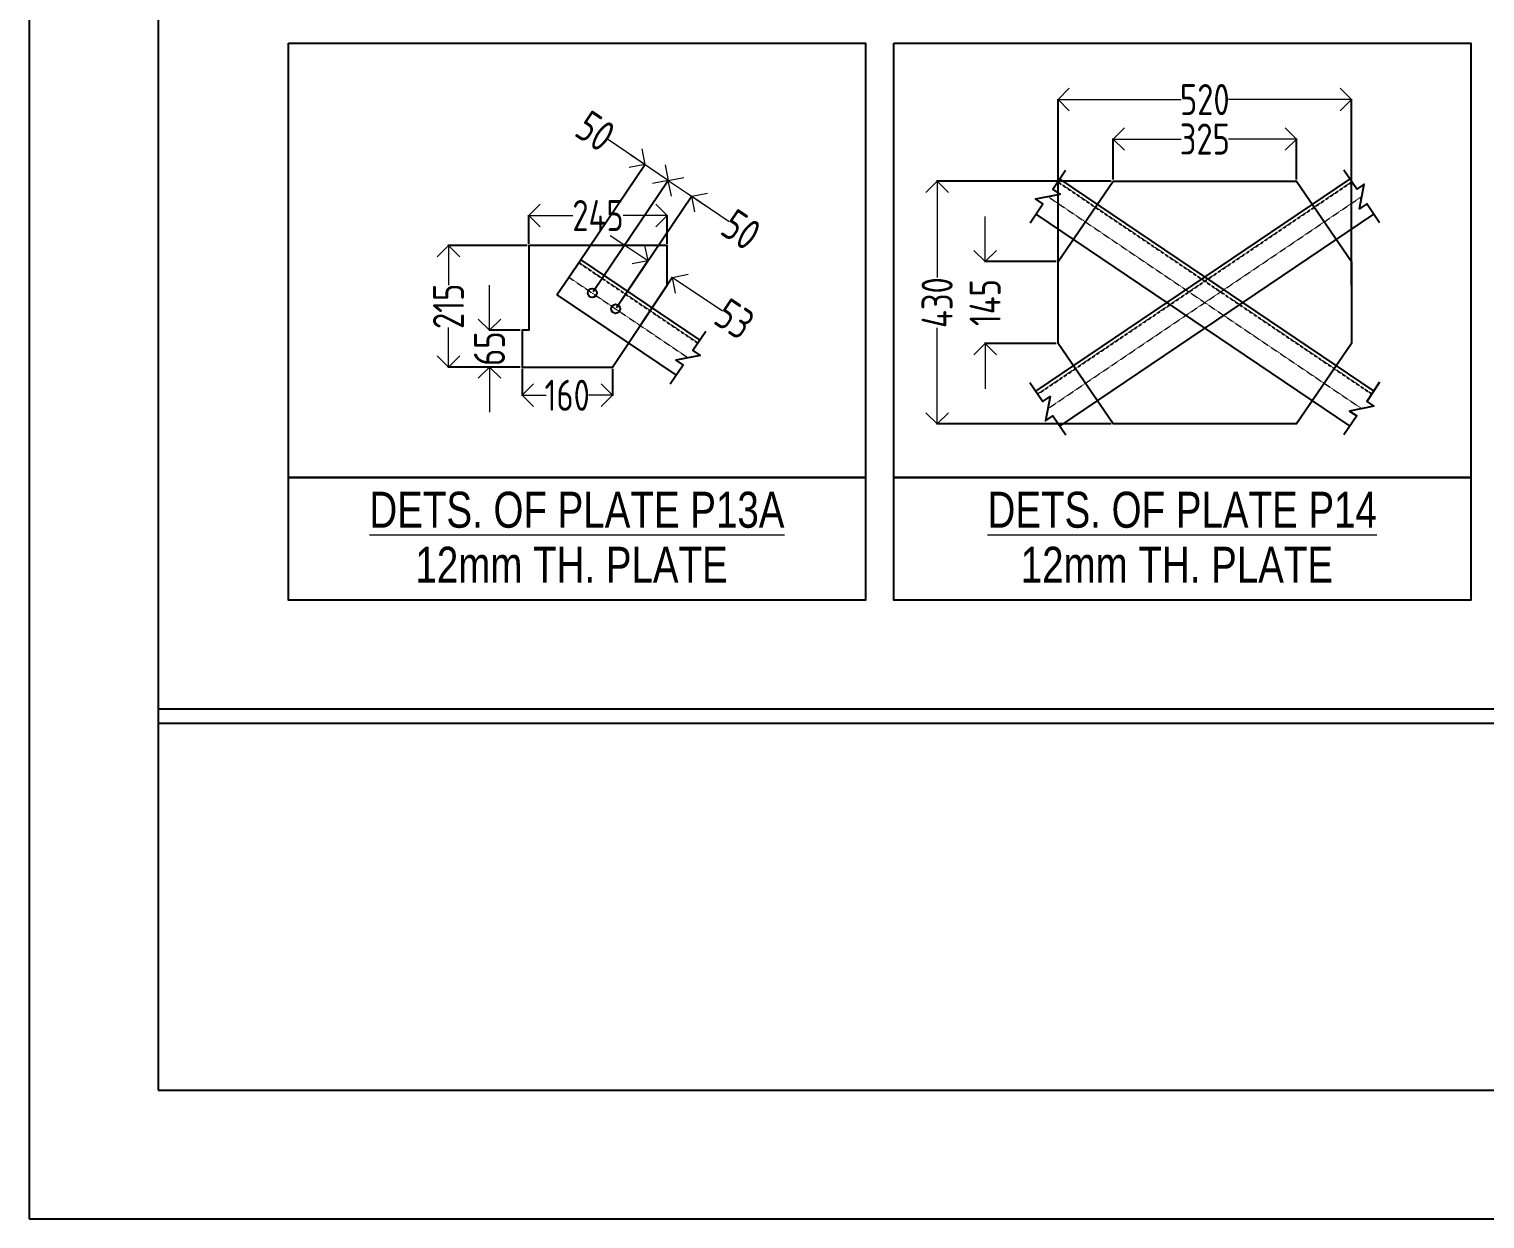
# Model space of a CAD drawing. Header units: millimetres. Extents: x 3470347 to 5996549, y -3470518 to 17149644.
# Drawn here: x 4835208 to 4844489, y 6791073 to 6798657 of the extents above; entities that cross this region are included whole.
import ezdxf
from ezdxf.enums import TextEntityAlignment as Align

# ---------------------------------------------------------------- set-up
doc = ezdxf.new("R2010")
doc.units = ezdxf.units.MM
doc.header["$MEASUREMENT"] = 0
doc.header["$PDMODE"] = 35
doc.header["$PDSIZE"] = -5
doc.linetypes.add('DASHED2', pattern=[0.375, 0.25, -0.125])
doc.linetypes.add('HIDDEN', pattern=[0.375, 0.25, -0.125])
doc.layers.get('0').update_dxf_attribs({"linetype": 'CONTINUOUS', "lineweight": 25})
doc.layers.get('DEFPOINTS').update_dxf_attribs({"linetype": 'CONTINUOUS', "lineweight": 25})
doc.layers.add('lintel', color=2, linetype='CONTINUOUS')
for name, color, linetype, lineweight in [('rDIMension', 1, 'CONTINUOUS', 18), ('rPCC DASH', 9, 'HIDDEN', 15), ('rRCC 1', 3, 'CONTINUOUS', 25), ('rRCC 2', 40, 'CONTINUOUS', 15), ('SHEET', 7, 'CONTINUOUS', 15)]:
    doc.layers.add(name, color=color, linetype=linetype, lineweight=lineweight)
doc.styles.add('DIM', font='geniso.shx', dxfattribs={"width": 0.85})
doc.styles.get("Standard").update_dxf_attribs({"font": ''})
doc.styles.get('Standard').set_extended_font_data('AR CENA')
doc.dimstyles.new('ST-50', dxfattribs={"dimscale": 100, "dimtxt": 2.5, "dimasz": 2, "dimexe": 0.18, "dimexo": 0.0625, "dimgap": 0.2, "dimtad": 0, "dimdec": 0, "dimlfac": 0.5, "dimzin": 0, "dimdsep": 46, "dimtxsty": 'DIM', "dimblk": 'OPEN90', "dimcen": 0.09, "dimclrd": 256, "dimclrt": 7, "dimadec": 0, "dimazin": 0, "dimtfac": 1, "dimtdec": 0, "dimtofl": 0, "dimtmove": 0, "dimatfit": 3, "dimldrblk": 'OPEN90', "dimfxl": 1, "dimtolj": 1, "dimtzin": 0, "dimlwd": -1, "dimarcsym": 0})

# ---------------------------------------------------------------- blocks, each defined once
blk = doc.blocks.new('_Open90')
at = {"color": 0, "linetype": 'ByBlock', "lineweight": -2}
for p, q in [((0, 0), (-1, 0)), ((-0.5, 0.5), (0, 0)), ((0, 0), (-0.5, -0.5))]:
    blk.add_line(p, q, dxfattribs=at)
blk = doc.blocks.new('*D1626')
at = {"layer": 'DEFPOINTS', "color": 0, "linetype": 'ByBlock'}
for p in [(1097988.3, -2132193.9), (1097703.7, -2132623.9), (1097964.3, -2132623.9)]:
    blk.add_point(p, dxfattribs=at)
at = {"layer": 'rDIMension', "color": 0, "lineweight": -2, "ltscale": 0.5}
for p, q in [((1097982, -2132193.9), (1097701.9, -2132193.9)), ((1097958, -2132623.9), (1097701.9, -2132623.9))]:
    blk.add_line(p, q, dxfattribs=at)
at = {"layer": 'rDIMension', "ltscale": 0.5}
for p, q in [((1097703.7, -2132273.9), (1097703.7, -2132334)), ((1097703.7, -2132543.9), (1097703.7, -2132483.8))]:
    blk.add_line(p, q, dxfattribs=at)
at = {"layer": 'rDIMension', "linetype": 'ByBlock', "xscale": 80, "yscale": 80, "zscale": 80}
for p, rotation in [((1097703.7, -2132193.9), 90), ((1097703.7, -2132623.9), 270)]:
    blk.add_blockref('_Open90', p, dxfattribs=dict(at, rotation=rotation))
at = {"layer": 'rDIMension', "color": 7, "linetype": 'ByBlock', "insert": (1097703.7, -2132408.9), "char_height": 110, "attachment_point": 5, "rotation": 90, "style": 'DIM'}
blk.add_mtext('\\A1;215', dxfattribs=at)
blk = doc.blocks.new('*D1627')
at = {"layer": 'DEFPOINTS', "color": 0, "linetype": 'ByBlock'}
for p in [(1097848.9, -2132493.9), (1097964.3, -2132493.9), (1097964.3, -2132623.9)]:
    blk.add_point(p, dxfattribs=at)
at = {"layer": 'rDIMension', "ltscale": 0.5}
for p, q in [((1097848.9, -2132413.9), (1097848.9, -2132333.9)), ((1097848.9, -2132703.9), (1097848.9, -2132783.9))]:
    blk.add_line(p, q, dxfattribs=at)
at = {"layer": 'rDIMension', "color": 0, "lineweight": -2, "ltscale": 0.5}
for p, q in [((1097958, -2132493.9), (1097847.1, -2132493.9)), ((1097958, -2132623.9), (1097847.1, -2132623.9))]:
    blk.add_line(p, q, dxfattribs=at)
at = {"layer": 'rDIMension', "linetype": 'ByBlock', "xscale": 80, "yscale": 80, "zscale": 80}
for p, rotation in [((1097848.9, -2132493.9), 270), ((1097848.9, -2132623.9), 90)]:
    blk.add_blockref('_Open90', p, dxfattribs=dict(at, rotation=rotation))
at = {"layer": 'rDIMension', "color": 7, "linetype": 'ByBlock', "insert": (1097848.9, -2132558.9), "char_height": 110, "attachment_point": 5, "rotation": 90, "style": 'DIM'}
blk.add_mtext('\\A1;65', dxfattribs=at)
blk = doc.blocks.new('*D1628')
at = {"layer": 'DEFPOINTS', "color": 0, "linetype": 'ByBlock'}
for p in [(1098478.3, -2132087.3), (1097988.3, -2132193.9), (1098478.3, -2132193.9)]:
    blk.add_point(p, dxfattribs=at)
at = {"layer": 'rDIMension', "color": 0, "lineweight": -2, "ltscale": 0.5}
for p, q in [((1097988.3, -2132187.6), (1097988.3, -2132085.5)), ((1098478.3, -2132187.6), (1098478.3, -2132085.5))]:
    blk.add_line(p, q, dxfattribs=at)
at = {"layer": 'rDIMension', "ltscale": 0.5}
for p, q in [((1098068.3, -2132087.3), (1098144.4, -2132087.3)), ((1098398.3, -2132087.3), (1098322.2, -2132087.3))]:
    blk.add_line(p, q, dxfattribs=at)
at = {"layer": 'rDIMension', "linetype": 'ByBlock', "xscale": 80, "yscale": 80, "zscale": 80, "rotation": 180}
blk.add_blockref('_Open90', (1097988.3, -2132087.3), dxfattribs=at)
at = {"layer": 'rDIMension', "linetype": 'ByBlock', "xscale": 80, "yscale": 80, "zscale": 80}
blk.add_blockref('_Open90', (1098478.3, -2132087.3), dxfattribs=at)
at = {"layer": 'rDIMension', "color": 7, "linetype": 'ByBlock', "insert": (1098233.3, -2132087.3), "char_height": 110, "attachment_point": 5, "style": 'DIM'}
blk.add_mtext('\\A1;245', dxfattribs=at)
blk = doc.blocks.new('*D1629')
at = {"layer": 'DEFPOINTS', "color": 0, "linetype": 'ByBlock'}
for p in [(1097964.3, -2132623.9), (1098284.3, -2132623.9), (1098284.3, -2132724)]:
    blk.add_point(p, dxfattribs=at)
at = {"layer": 'rDIMension', "color": 0, "lineweight": -2, "ltscale": 0.5}
for p, q in [((1097964.3, -2132630.1), (1097964.3, -2132725.8)), ((1098284.3, -2132630.1), (1098284.3, -2132725.8))]:
    blk.add_line(p, q, dxfattribs=at)
at = {"layer": 'rDIMension', "ltscale": 0.5}
for p, q in [((1098044.3, -2132724), (1098049.4, -2132724)), ((1098204.3, -2132724), (1098199.2, -2132724))]:
    blk.add_line(p, q, dxfattribs=at)
at = {"layer": 'rDIMension', "linetype": 'ByBlock', "xscale": 80, "yscale": 80, "zscale": 80, "rotation": 180}
blk.add_blockref('_Open90', (1097964.3, -2132724), dxfattribs=at)
at = {"layer": 'rDIMension', "linetype": 'ByBlock', "xscale": 80, "yscale": 80, "zscale": 80}
blk.add_blockref('_Open90', (1098284.3, -2132724), dxfattribs=at)
at = {"layer": 'rDIMension', "color": 7, "linetype": 'ByBlock', "insert": (1098124.3, -2132724), "char_height": 110, "attachment_point": 5, "style": 'DIM'}
blk.add_mtext('\\A1;160', dxfattribs=at)
blk = doc.blocks.new('*D1631')
at = {"layer": 'DEFPOINTS', "color": 0, "linetype": 'ByBlock'}
for p in [(1100708.3, -2131816.3), (1100058.3, -2131965.7), (1100708.3, -2131965.7)]:
    blk.add_point(p, dxfattribs=at)
at = {"layer": 'rDIMension', "color": 0, "lineweight": -2, "ltscale": 0.5}
for p, q in [((1100058.3, -2131959.4), (1100058.3, -2131814.5)), ((1100708.3, -2131959.4), (1100708.3, -2131814.5))]:
    blk.add_line(p, q, dxfattribs=at)
at = {"layer": 'rDIMension', "ltscale": 0.5}
for p, q in [((1100138.3, -2131816.3), (1100299.1, -2131816.3)), ((1100628.3, -2131816.3), (1100467.6, -2131816.3))]:
    blk.add_line(p, q, dxfattribs=at)
at = {"layer": 'rDIMension', "linetype": 'ByBlock', "xscale": 80, "yscale": 80, "zscale": 80, "rotation": 180}
blk.add_blockref('_Open90', (1100058.3, -2131816.3), dxfattribs=at)
at = {"layer": 'rDIMension', "linetype": 'ByBlock', "xscale": 80, "yscale": 80, "zscale": 80}
blk.add_blockref('_Open90', (1100708.3, -2131816.3), dxfattribs=at)
at = {"layer": 'rDIMension', "color": 7, "linetype": 'ByBlock', "insert": (1100383.3, -2131816.3), "char_height": 110, "attachment_point": 5, "style": 'DIM'}
blk.add_mtext('\\A1;325', dxfattribs=at)
blk = doc.blocks.new('*D1632')
at = {"layer": 'DEFPOINTS', "color": 0, "linetype": 'ByBlock'}
for p in [(1100903.3, -2131676.5), (1099863.3, -2132330.7), (1100903.3, -2132340.7)]:
    blk.add_point(p, dxfattribs=at)
at = {"layer": 'rDIMension', "color": 0, "lineweight": -2, "ltscale": 0.5}
for p, q in [((1099863.3, -2132324.4), (1099863.3, -2131674.7)), ((1100903.3, -2132334.4), (1100903.3, -2131674.7))]:
    blk.add_line(p, q, dxfattribs=at)
at = {"layer": 'rDIMension', "ltscale": 0.5}
for p, q in [((1099943.3, -2131676.5), (1100299, -2131676.5)), ((1100823.3, -2131676.5), (1100467.6, -2131676.5))]:
    blk.add_line(p, q, dxfattribs=at)
at = {"layer": 'rDIMension', "linetype": 'ByBlock', "xscale": 80, "yscale": 80, "zscale": 80, "rotation": 180}
blk.add_blockref('_Open90', (1099863.3, -2131676.5), dxfattribs=at)
at = {"layer": 'rDIMension', "linetype": 'ByBlock', "xscale": 80, "yscale": 80, "zscale": 80}
blk.add_blockref('_Open90', (1100903.3, -2131676.5), dxfattribs=at)
at = {"layer": 'rDIMension', "color": 7, "linetype": 'ByBlock', "insert": (1100383.3, -2131676.5), "char_height": 110, "attachment_point": 5, "style": 'DIM'}
blk.add_mtext('\\A1;520', dxfattribs=at)
blk = doc.blocks.new('*D1633')
at = {"layer": 'DEFPOINTS', "color": 0, "linetype": 'ByBlock'}
for p in [(1100058.3, -2131965.7), (1099434.9, -2132825.7), (1100058.3, -2132825.7)]:
    blk.add_point(p, dxfattribs=at)
at = {"layer": 'rDIMension', "color": 0, "lineweight": -2, "ltscale": 0.5}
for p, q in [((1100052.1, -2131965.7), (1099433.1, -2131965.7)), ((1100052.1, -2132825.7), (1099433.1, -2132825.7))]:
    blk.add_line(p, q, dxfattribs=at)
at = {"layer": 'rDIMension', "ltscale": 0.5}
for p, q in [((1099434.9, -2132045.7), (1099434.9, -2132306.7)), ((1099434.9, -2132745.7), (1099434.9, -2132484.6))]:
    blk.add_line(p, q, dxfattribs=at)
at = {"layer": 'rDIMension', "linetype": 'ByBlock', "xscale": 80, "yscale": 80, "zscale": 80}
for p, rotation in [((1099434.9, -2131965.7), 90), ((1099434.9, -2132825.7), 270)]:
    blk.add_blockref('_Open90', p, dxfattribs=dict(at, rotation=rotation))
at = {"layer": 'rDIMension', "color": 7, "linetype": 'ByBlock', "insert": (1099434.9, -2132395.7), "char_height": 110, "attachment_point": 5, "rotation": 90, "style": 'DIM'}
blk.add_mtext('\\A1;430', dxfattribs=at)
blk = doc.blocks.new('*D1634')
at = {"layer": 'DEFPOINTS', "color": 0, "linetype": 'ByBlock'}
for p in [(1099863.3, -2132250.7), (1099604.9, -2132540.7), (1099863.3, -2132540.7)]:
    blk.add_point(p, dxfattribs=at)
at = {"layer": 'rDIMension', "ltscale": 0.5}
for p, q in [((1099604.9, -2132170.7), (1099604.9, -2132090.7)), ((1099604.9, -2132620.7), (1099604.9, -2132700.7))]:
    blk.add_line(p, q, dxfattribs=at)
at = {"layer": 'rDIMension', "color": 0, "lineweight": -2, "ltscale": 0.5}
for p, q in [((1099857.1, -2132250.7), (1099603.1, -2132250.7)), ((1099857.1, -2132540.7), (1099603.1, -2132540.7))]:
    blk.add_line(p, q, dxfattribs=at)
at = {"layer": 'rDIMension', "linetype": 'ByBlock', "xscale": 80, "yscale": 80, "zscale": 80}
for p, rotation in [((1099604.9, -2132250.7), 270), ((1099604.9, -2132540.7), 90)]:
    blk.add_blockref('_Open90', p, dxfattribs=dict(at, rotation=rotation))
at = {"layer": 'rDIMension', "color": 7, "linetype": 'ByBlock', "insert": (1099604.9, -2132395.7), "char_height": 110, "attachment_point": 5, "rotation": 90, "style": 'DIM'}
blk.add_mtext('\\A1;145', dxfattribs=at)
blk = doc.blocks.new('*D1635')
at = {"layer": 'DEFPOINTS', "color": 0, "linetype": 'ByBlock'}
for p in [(1098399.6, -2131906.8), (1098130, -2132305.9), (1098212.9, -2132361.8)]:
    blk.add_point(p, dxfattribs=at)
at = {"layer": 'rDIMension', "ltscale": 0.5}
for p, q in [((1098333.4, -2131862), (1098267.1, -2131817.2)), ((1098548.8, -2132007.6), (1098615.1, -2132052.4))]:
    blk.add_line(p, q, dxfattribs=at)
at = {"layer": 'rDIMension', "color": 0, "lineweight": -2, "ltscale": 0.5}
for p, q in [((1098133.5, -2132300.7), (1098400.7, -2131905.3)), ((1098216.4, -2132356.7), (1098483.5, -2131961.3))]:
    blk.add_line(p, q, dxfattribs=at)
at = {"layer": 'rDIMension', "linetype": 'ByBlock', "yscale": 80, "zscale": 80}
for p, xscale, rotation in [((1098399.6, -2131906.8), 79.99999999999997, 325.9540626443125), ((1098482.5, -2131962.8), 80, 145.9540626443125)]:
    blk.add_blockref('_Open90', p, dxfattribs=dict(at, xscale=xscale, rotation=rotation))
at = {"layer": 'rDIMension', "color": 7, "linetype": 'ByBlock', "insert": (1098224.3, -2131788.4), "char_height": 110, "attachment_point": 5, "rotation": 325.9541, "style": 'DIM'}
blk.add_mtext('\\A1;50', dxfattribs=at)
blk = doc.blocks.new('*D1636')
at = {"layer": 'DEFPOINTS', "color": 0, "linetype": 'ByBlock'}
for p in [(1098565.4, -2132018.8), (1098212.9, -2132361.8), (1098295.7, -2132417.8)]:
    blk.add_point(p, dxfattribs=at)
at = {"layer": 'rDIMension', "ltscale": 0.5}
for p, q in [((1098416.2, -2131918), (1098349.9, -2131873.2)), ((1098631.7, -2132063.6), (1098697.9, -2132108.3))]:
    blk.add_line(p, q, dxfattribs=at)
at = {"layer": 'rDIMension', "color": 0, "lineweight": -2, "ltscale": 0.5}
for p, q in [((1098216.4, -2132356.7), (1098483.5, -2131961.3)), ((1098299.2, -2132412.7), (1098566.4, -2132017.3))]:
    blk.add_line(p, q, dxfattribs=at)
at = {"layer": 'rDIMension', "linetype": 'ByBlock', "xscale": 80, "yscale": 80, "zscale": 80}
for p, rotation in [((1098482.5, -2131962.8), 325.9540626424484), ((1098565.4, -2132018.8), 145.9540626424483)]:
    blk.add_blockref('_Open90', p, dxfattribs=dict(at, rotation=rotation))
at = {"layer": 'rDIMension', "color": 7, "linetype": 'ByBlock', "insert": (1098740.7, -2132137.2), "char_height": 110, "attachment_point": 5, "rotation": 325.9541, "style": 'DIM'}
blk.add_mtext('\\A1;50', dxfattribs=at)
blk = doc.blocks.new('*D1654')
at = {"layer": 'DEFPOINTS', "color": 0, "linetype": 'ByBlock'}
for p in [(1098496.8, -2132306.3), (1098295.7, -2132417.8), (1098383.1, -2132476.3)]:
    blk.add_point(p, dxfattribs=at)
at = {"layer": 'rDIMension', "ltscale": 0.5}
for p, q in [((1098343, -2132203.4), (1098276.5, -2132158.9)), ((1098563.3, -2132350.7), (1098674.5, -2132425.2))]:
    blk.add_line(p, q, dxfattribs=at)
at = {"layer": 'rDIMension', "color": 0, "lineweight": -2, "ltscale": 0.5}
for p, q in [((1098299.2, -2132412.6), (1098410.5, -2132246.3)), ((1098386.5, -2132471.1), (1098497.8, -2132304.8))]:
    blk.add_line(p, q, dxfattribs=at)
at = {"layer": 'rDIMension', "linetype": 'ByBlock', "xscale": 79.99999999999999, "yscale": 80, "zscale": 80}
for p, rotation in [((1098409.5, -2132247.8), 326.2188422811771), ((1098496.8, -2132306.3), 146.2188422811771)]:
    blk.add_blockref('_Open90', p, dxfattribs=dict(at, rotation=rotation))
at = {"layer": 'rDIMension', "color": 7, "linetype": 'ByBlock', "insert": (1098717.4, -2132453.8), "char_height": 110, "attachment_point": 5, "rotation": 326.2188, "style": 'DIM'}
blk.add_mtext('\\A1;53', dxfattribs=at)
blk = doc.blocks.new('BRP')
at = {"color": 5, "linetype": 'DASHED2', "ltscale": 0.25}
for p, q in [((1099791.7, -2132719.4), (1100903.8, -2131968)), ((1099862.9, -2131968), (1100974.9, -2132719.4)), ((1098165.3, -2132253.7), (1098587.5, -2132539))]:
    blk.add_line(p, q, dxfattribs=at)
at = {"layer": 'lintel', "color": 5, "linetype": 'ByBlock'}
for p, q in [((1099784.9, -2132709.5), (1100897, -2131958.1)), ((1099869.6, -2131958.1), (1100981.7, -2132709.5)), ((1099784.9, -2132081.9), (1100897, -2132833.3)), ((1099869.6, -2132833.3), (1100981.7, -2132081.9)), ((1098088, -2132368), (1098172, -2132243.7)), ((1098172, -2132243.7), (1098594.3, -2132529)), ((1098088, -2132368), (1098510.3, -2132653.3))]:
    blk.add_line(p, q, dxfattribs=at)
at = {"layer": 'lintel', "color": 1, "linetype": 'ByBlock'}
for points in [[(1097136.6, -2131477), (1099181.1, -2131477), (1099181.1, -2133015.1), (1097136.6, -2133015.1)], [(1099281.1, -2131477), (1101325.6, -2131477), (1101325.6, -2133015.1), (1099281.1, -2133015.1)], [(1097136.6, -2133015.1), (1099181.1, -2133015.1), (1099181.1, -2133449.5), (1097136.6, -2133449.5)], [(1099281.1, -2133015.1), (1101325.6, -2133015.1), (1101325.6, -2133449.5), (1099281.1, -2133449.5)]]:
    blk.add_lwpolyline(points, close=True, dxfattribs=at)
at = {"layer": 'lintel', "color": 5, "linetype": 'ByBlock'}
for points in [[(1099764.3, -2132113.2), (1099809.8, -2132045.8), (1099784, -2132028.3), (1099870.6, -2132011.6), (1099844.7, -2131994.1), (1099890.3, -2131926.8)], [(1101002.3, -2132113.2), (1100956.8, -2132045.8), (1100931, -2132063.2), (1100947.7, -2131976.7), (1100921.9, -2131994.1), (1100876.3, -2131926.8)], [(1098615.3, -2132498), (1098569.7, -2132565.3), (1098595.5, -2132582.8), (1098509, -2132599.5), (1098534.8, -2132617), (1098489.3, -2132684.4)], [(1099763.2, -2132678.9), (1099809.5, -2132745.7), (1099835.2, -2132728), (1099819.4, -2132814.7), (1099845, -2132797), (1099891.4, -2132863.8)], [(1101002.3, -2132678.1), (1100956.8, -2132745.5), (1100982.6, -2132763), (1100896.1, -2132779.7), (1100921.9, -2132797.2), (1100876.3, -2132864.6)]]:
    blk.add_lwpolyline(points, dxfattribs=at)
at = {"layer": 'lintel', "color": 4, "linetype": 'ByBlock'}
for points in [[(1100058.3, -2131965.7), (1100708.3, -2131965.7), (1100903.3, -2132250.7), (1100903.3, -2132540.7), (1100708.3, -2132825.7), (1100058.3, -2132825.7), (1099863.3, -2132540.7), (1099863.3, -2132250.7)], [(1098478.3, -2132333.9), (1098478.3, -2132193.9), (1097988.3, -2132193.9), (1097988.3, -2132493.9), (1097964.3, -2132493.9), (1097964.3, -2132623.9), (1098284.3, -2132623.9)]]:
    blk.add_lwpolyline(points, close=True, dxfattribs=at)
at = {"layer": 'rPCC DASH', "linetype": 'DASHED2', "ltscale": 0.35}
for p, q in [((1099827.3, -2132771.4), (1100939.3, -2132020)), ((1099827.3, -2132020), (1100939.3, -2132771.4)), ((1098130, -2132305.9), (1098552.3, -2132591.2))]:
    blk.add_line(p, q, dxfattribs=at)
at = {"layer": 'rRCC 1', "color": 40, "true_color": 0xf8d731}
for centre in [(1098212.9, -2132361.8), (1098295.7, -2132417.8)]:
    blk.add_circle(centre, 16, dxfattribs=at)
at = {"layer": 'rRCC 2', "width": 0.8}
for s, p in [('%%UDETS. OF PLATE P13A', (1098158.8, -2133129.4)), ('%%UDETS. OF PLATE P14', (1100303.4, -2133129.4)), ('12mm TH. PLATE ', (1098158.8, -2133324.3)), ('12mm TH. PLATE ', (1100303.4, -2133324.3))]:
    blk.add_text(s, height=127.5, dxfattribs=at).set_placement(p, align=Align.MIDDLE_CENTER)
at = {"layer": 'rDIMension', "ltscale": 0.5}
for base, p1, p2, picture, middle in [((1100903.3, -2131676.5), (1099863.3, -2132330.7), (1100903.3, -2132340.7), '*D1632', (1100383.3, -2131676.5)), ((1100708.3, -2131816.3), (1100058.3, -2131965.7), (1100708.3, -2131965.7), '*D1631', (1100383.3, -2131816.3)), ((1098478.3, -2132087.3), (1097988.3, -2132193.9), (1098478.3, -2132193.9), '*D1628', (1098233.3, -2132087.3)), ((1098284.3, -2132724), (1097964.3, -2132623.9), (1098284.3, -2132623.9), '*D1629', (1098124.3, -2132724))]:
    dim = blk.add_linear_dim(base=base, p1=p1, p2=p2, dimstyle='ST-50', override={"dimtxt": 1.1, "dimasz": 0.8, "dimexe": 0.018, "dimgap": 0.001, "dimblk": 'Open90'}, dxfattribs=at)
    dim.commit()
    dim.dimension.update_dxf_attribs({"geometry": picture, "text_midpoint": middle})
for p2, distance, picture, middle in [((1098130, -2132305.9), -481.6, '*D1635', (1098224.3, -2131788.4)), ((1098295.7, -2132417.8), 481.6, '*D1636', (1098740.7, -2132137.2))]:
    dim = blk.add_aligned_dim(p1=(1098212.9, -2132361.8), p2=p2, distance=distance, dimstyle='ST-50', override={"dimtxt": 1.1, "dimasz": 0.8, "dimexe": 0.018, "dimgap": 0.001, "dimblk": 'Open90'}, dxfattribs=at)
    dim.commit()
    dim.dimension.update_dxf_attribs({"geometry": picture, "text_midpoint": middle})
for base, p1, p2, picture, middle in [((1099434.9, -2132825.7), (1100058.3, -2131965.7), (1100058.3, -2132825.7), '*D1633', (1099434.9, -2132395.7)), ((1097703.7, -2132623.9), (1097988.3, -2132193.9), (1097964.3, -2132623.9), '*D1626', (1097703.7, -2132408.9)), ((1097848.9, -2132493.9), (1097964.3, -2132623.9), (1097964.3, -2132493.9), '*D1627', (1097848.9, -2132558.9))]:
    dim = blk.add_linear_dim(base=base, p1=p1, p2=p2, angle=90, dimstyle='ST-50', override={"dimtxt": 1.1, "dimasz": 0.8, "dimexe": 0.018, "dimgap": 0.001, "dimblk": 'Open90'}, dxfattribs=at)
    dim.commit()
    dim.dimension.update_dxf_attribs({"geometry": picture, "text_midpoint": middle})
for base, p1, p2, angle, picture, middle, dimtype in [((1099604.9, -2132540.7), (1099863.3, -2132250.7), (1099863.3, -2132540.7), 90, '*D1634', (1099604.9, -2132395.7), 128), ((1098496.8, -2132306.3), (1098295.7, -2132417.8), (1098383.1, -2132476.3), 326.2188, '*D1654', (1098717.4, -2132453.8), 129)]:
    dim = blk.add_linear_dim(base=base, p1=p1, p2=p2, angle=angle, dimstyle='ST-50', override={"dimtxt": 1.1, "dimasz": 0.8, "dimexe": 0.018, "dimgap": 0.001, "dimblk": 'Open90'}, dxfattribs=at)
    dim.commit()
    dim.dimension.update_dxf_attribs({"geometry": picture, "text_midpoint": middle, "dimtype": dimtype})

msp = doc.modelspace()

# ---------------------------------------------------------------- linework, layer by layer
at = {"lineweight": 25}
for p, q in [((4836029.5, 6794324.26, 0), (4872903.88, 6794324.26, 0)), ((4836029.5, 6794233.35, 0), (4872903.88, 6794233.35, 0))]:
    msp.add_line(p, q, dxfattribs=at)
at = {"color": 192, "lineweight": 25, "elevation": 0}
msp.add_lwpolyline([(4835207.63, 6791073.07), (4878355.87, 6791073.07), (4878355.87, 6821581.96), (4835207.63, 6821581.96)], close=True, dxfattribs=at)
at = {"layer": 'SHEET', "color": 220, "lineweight": 25, "elevation": 0}
msp.add_lwpolyline([(4836029.5, 6791893.4), (4877533.99, 6791893.4), (4877533.99, 6820761.63), (4836029.5, 6820761.63)], close=True, dxfattribs=at)

# ---------------------------------------------------------------- block references
at = {"layer": 'lintel', "color": 5, "linetype": 'ByBlock', "xscale": 1.799418898218393, "yscale": 1.799418898218393, "zscale": 1.799418898218393}
msp.add_blockref('BRP', (2862652.54, 10633986.66), dxfattribs=at)

doc.saveas('drawing.dxf')
